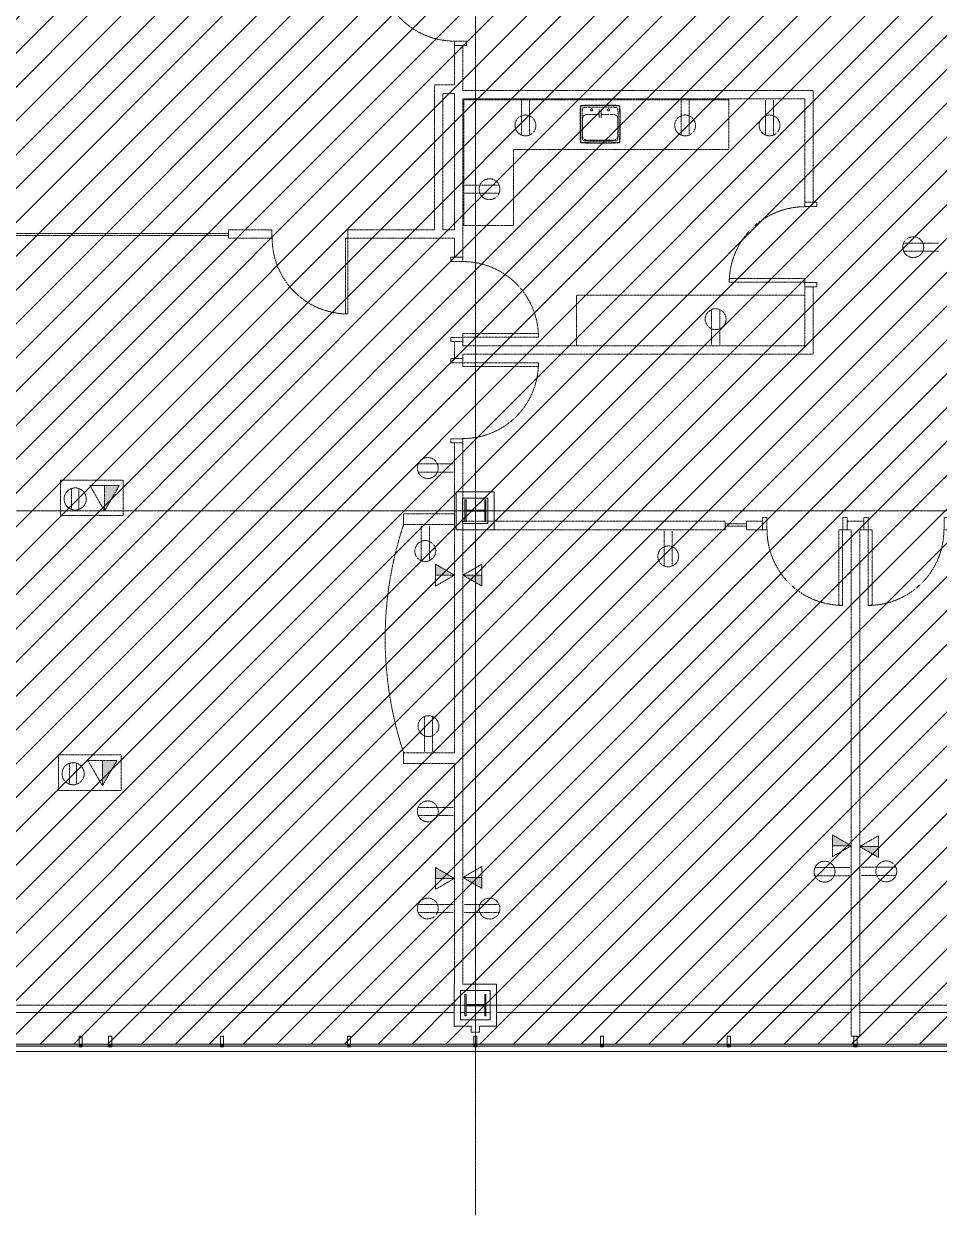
# Model space of a CAD drawing. Header units: inches. Extents: x 628 to 4383, y -418 to 2229.
# Drawn here: x 2967 to 3401, y 640 to 1205 of the extents above; entities that cross this region are included whole.
import ezdxf

# ---------------------------------------------------------------- set-up
doc = ezdxf.new("R2010")
doc.units = ezdxf.units.IN
doc.header["$MEASUREMENT"] = 0
doc.linetypes.add('Demolished', pattern=[0.1875, 0.125, -0.0625])
doc.linetypes.add('Grid Line 1_2_', pattern=[0.875, 0.5, -0.125, 0.125, -0.125])
for name, color, linetype, lineweight in [('A-ANNO-NOTE', 131, 'Demolished', 9), ('A-DETL-GENF', 92, 'Continuous', 9), ('A-DETL-THIN', 151, 'Continuous', 9), ('A-DOOR', 31, 'Demolished', 9), ('A-DOOR-FRAM', 31, 'Demolished', 20), ('A-GLAZ-CURT', 52, 'Demolished', 9), ('A-GLAZ-CWMG', 51, 'Continuous', 13), ('A-WALL', 113, 'Demolished', 9), ('I-WALL', 2, 'Continuous', 13), ('P-SANR-FIXT', 6, 'Demolished', 9), ('Q-CASE', 31, 'Demolished', 9), ('S-COLS', 52, 'Continuous', 13), ('S-GRID', 1, 'Continuous', 9)]:
    doc.layers.add(name, color=color, linetype=linetype, lineweight=lineweight)
pattern_1 = [(45, (2878.508, 0), (-8.012227, 8.012227), [])]

# ---------------------------------------------------------------- blocks, each defined once
blk = doc.blocks.new('Single Flush - OTJ_SOLIDFLUSH_ALUM-4837941-6TH FLOOR DEMOLITION')
at = {"layer": 'A-DOOR', "color": 250, "lineweight": 20}
for p, q in [((16.15625, -2), (17.90625, -2)), ((16.15625, -37.8125), (16.15625, -2)), ((17.90625, -2), (17.90625, -37.8125)), ((17.90625, -37.8125), (16.15625, -37.8125))]:
    blk.add_line(p, q, dxfattribs=at)
at = {"layer": 'A-DOOR', "color": 7}
blk.add_arc((17.90625, -2), 35.8125, 179.5, 270, dxfattribs=at)
at = {"layer": 'A-DOOR-FRAM', "color": 250}
for p, q in [((-20, 3.75), (-20, -2)), ((-20, 3.75), (-18, 3.75)), ((-18, 3.75), (-18, -2)), ((18.000004, 3.75), (18.000004, -2)), ((18.000004, 3.75), (20.000004, 3.75)), ((20.000004, 3.75), (20.000004, -2)), ((-20, -2), (-18, -2)), ((18.000004, -2), (20.000004, -2))]:
    blk.add_line(p, q, dxfattribs=at)
blk = doc.blocks.new('Single Flush - OTJ_SOLIDFLUSH_ALUM-4837881-6TH FLOOR DEMOLITION')
at = {"layer": 'A-DOOR', "color": 250, "lineweight": 20}
for p, q in [((16.15625, 37.8125), (16.15625, 2)), ((17.90625, 37.8125), (16.15625, 37.8125)), ((17.90625, 2), (17.90625, 37.8125)), ((16.15625, 2), (17.90625, 2))]:
    blk.add_line(p, q, dxfattribs=at)
at = {"layer": 'A-DOOR', "color": 7}
blk.add_arc((17.90625, 2), 35.8125, 90, 180.5, dxfattribs=at)
at = {"layer": 'A-DOOR-FRAM', "color": 250}
for p, q in [((-20, -3.75), (-20, 2)), ((-20, 2), (-18, 2)), ((-18, -3.75), (-18, 2)), ((18.000004, -3.75), (18.000004, 2)), ((18.000004, 2), (20.000004, 2)), ((20.000004, -3.75), (20.000004, 2)), ((-20, -3.75), (-18, -3.75)), ((18.000004, -3.75), (20.000004, -3.75))]:
    blk.add_line(p, q, dxfattribs=at)
blk = doc.blocks.new('Casework 6 - Casework 6-4858948-6TH FLOOR DEMOLITION')
at = {"layer": 'Q-CASE', "color": 7}
blk.add_arc((431.16, 913.54), 171.12, 161.574, 198.426, dxfattribs=at)
blk = doc.blocks.new('Single Glass Door - 36_ x 84_-4872443-6TH FLOOR DEMOLITION')
at = {"layer": 'A-DOOR', "color": 250, "lineweight": 20}
for p, q in [((16.90625, -2), (17.90625, -2)), ((16.90625, -37.8125), (16.90625, -2)), ((17.90625, -2), (17.90625, -37.8125)), ((17.90625, -37.8125), (16.90625, -37.8125))]:
    blk.add_line(p, q, dxfattribs=at)
at = {"layer": 'A-DOOR', "color": 7}
blk.add_arc((17.90625, -2), 35.8125, 179.5, 270, dxfattribs=at)
blk = doc.blocks.new('C-L SHAPE COUNTER TOP - C-L SHAPE COUNTER TOP-4863274-6TH FLOOR DEMOLITION')
at = {"layer": 'Q-CASE', "color": 7}
for p, q in [((0.5, -60), (0.5, -0.5)), ((0.5, -0.5), (126.05, -0.5)), ((126.05, -0.5), (126.05, 0)), ((126.05, -24), (126.05, -0.5)), ((24, -60), (24, -24)), ((24, -24), (126.05, -24)), ((0, -60), (0.5, -60)), ((0.5, -60), (24, -60))]:
    blk.add_line(p, q, dxfattribs=at)
blk = doc.blocks.new('P-Sink-Rectangular - PSR1918-3060176-6TH FLOOR DEMOLITION')
at = {"layer": 'P-SANR-FIXT', "color": 7}
for p, q in [((-9.5, 4.97), (-9.34, 8.49)), ((-9.13, 8.48), (-9.28, 4.96)), ((-8.99, 8.84), (-5.52, 9)), ((-5.51, 8.78), (-8.98, 8.63)), ((-8.5, 5.01), (-8.42, 6.97)), ((-7.47, 7.92), (-5.51, 8)), ((-5.52, 9), (5.52, 9)), ((-5.52, 9), (-5.51, 8.78)), ((5.51, 8.78), (-5.51, 8.78)), ((-5.51, 8), (5.51, 8)), ((5.52, 9), (5.51, 8.78)), ((8.98, 8.63), (5.51, 8.78)), ((5.51, 8), (7.47, 7.92)), ((5.52, 9), (8.99, 8.84)), ((8.42, 6.97), (8.5, 5.01)), ((9.28, 4.96), (9.13, 8.48)), ((9.34, 8.49), (9.5, 4.97)), ((-9.5, 4.97), (-9.28, 4.96)), ((-9.5, -4.97), (-9.5, 4.97)), ((-9.28, 4.96), (-9.28, -4.96)), ((-8.5, -5.01), (-8.5, 5.01)), ((-8.35, -5.5), (-8.35, 2.5)), ((-8.35, -5.5), (-8.35, 2.5)), ((-6.25, 4.6), (-0.49, 4.6)), ((-6.25, 4.6), (-0.49, 4.6)), ((0.48, 4.6), (6.25, 4.6)), ((0.48, 4.6), (6.25, 4.6)), ((8.35, 2.5), (8.35, -5.5)), ((8.35, 2.5), (8.35, -5.5)), ((8.5, 5.01), (8.5, -5.01)), ((9.5, 4.97), (9.28, 4.96)), ((9.28, -4.96), (9.28, 4.96)), ((9.5, 4.97), (9.5, -4.97)), ((-9.5, -4.97), (-9.28, -4.96)), ((-9.34, -8.49), (-9.5, -4.97)), ((-9.28, -4.96), (-9.13, -8.48)), ((-8.42, -6.97), (-8.5, -5.01)), ((8.5, -5.01), (8.42, -6.97)), ((9.13, -8.48), (9.28, -4.96)), ((9.5, -4.97), (9.28, -4.96)), ((9.5, -4.97), (9.34, -8.49)), ((-5.52, -9), (-8.99, -8.84)), ((-8.98, -8.63), (-5.51, -8.78)), ((-5.51, -8), (-7.47, -7.92)), ((6.25, -7.6), (-6.25, -7.6)), ((6.25, -7.6), (-6.25, -7.6)), ((-5.52, -9), (-5.51, -8.78)), ((5.52, -9), (-5.52, -9)), ((5.51, -8), (-5.51, -8)), ((-5.51, -8.78), (5.51, -8.78)), ((7.47, -7.92), (5.51, -8)), ((5.51, -8.78), (8.98, -8.63)), ((5.52, -9), (5.51, -8.78)), ((8.99, -8.84), (5.52, -9))]:
    blk.add_line(p, q, dxfattribs=at)
at = {"layer": 'P-SANR-FIXT', "color": 7, "flags": 128}
for points in [[(-0.5, 6.97), (-0.5, 6.78), (-0.5, 6.26), (-0.5, 5.5), (-0.5, 4.65), (-0.5, 3.85), (-0.5, 3.26), (-0.5, 2.98), (-0.5, 2.97)], [(0.5, 2.97), (0.5, 3.15), (0.5, 3.67), (0.5, 4.43), (0.5, 5.29), (0.5, 6.09), (0.5, 6.68), (0.5, 6.95), (0.5, 6.97)]]:
    blk.add_lwpolyline(points, dxfattribs=at)
at = {"layer": 'P-SANR-FIXT', "color": 7}
for centre, radius, start, end in [((-8.97, 8.47), 0.371, 92.5667, 177.4333), ((-8.97, 8.47), 0.156, 92.5667, 177.4333), ((-7.42, 6.92), 0.995, 92.5667, 177.4333), ((-4, 6.75), 0.5, 360, 180), ((-4, 6.75), 0.5, 180, 360), ((-4, 6.75), 0.5, 180, 270), ((-4, 6.75), 0.5, 180, 270), ((-4, 6.75), 0.5, 135, 165), ((-4, 6.75), 0.5, 135, 165), ((-4, 6.75), 0.5, 195, 240), ((-4, 6.75), 0.5, 195, 240), ((-4, 6.75), 0.5, 60, 120), ((-4, 6.75), 0.5, 60, 120), ((-4, 6.75), 0.5, 75, 105), ((-4, 6.75), 0.5, 75, 105), ((-4, 6.75), 0.5, 255, 270), ((-4, 6.75), 0.5, 255, 270), ((-4, 6.75), 0.5, 0, 45), ((-4, 6.75), 0.5, 15, 45), ((-4, 6.75), 0.5, 0, 45), ((-4, 6.75), 0.5, 15, 45), ((-4, 6.75), 0.5, 315, 360), ((-4, 6.75), 0.5, 315, 360), ((-4, 6.75), 0.5, 315, 345), ((-4, 6.75), 0.5, 315, 345), ((4, 6.75), 0.5, 360, 180), ((4, 6.75), 0.5, 135, 180), ((4, 6.75), 0.5, 135, 180), ((4, 6.75), 0.5, 165, 180), ((4, 6.75), 0.5, 165, 180), ((4, 6.75), 0.5, 180, 360), ((4, 6.75), 0.5, 180, 225), ((4, 6.75), 0.5, 180, 195), ((4, 6.75), 0.5, 180, 225), ((4, 6.75), 0.5, 180, 195), ((4, 6.75), 0.5, 135, 150), ((4, 6.75), 0.5, 135, 150), ((4, 6.75), 0.5, 210, 225), ((4, 6.75), 0.5, 210, 225), ((4, 6.75), 0.5, 0, 120), ((4, 6.75), 0.5, 0, 120), ((4, 6.75), 0.5, 240, 300), ((4, 6.75), 0.5, 240, 300), ((4, 6.75), 0.5, 75, 105), ((4, 6.75), 0.5, 75, 105), ((4, 6.75), 0.5, 255, 270), ((4, 6.75), 0.5, 255, 270), ((4, 6.75), 0.5, 30, 60), ((4, 6.75), 0.5, 30, 60), ((4, 6.75), 0.5, 315, 345), ((4, 6.75), 0.5, 315, 345), ((4, 6.75), 0.5, 315, 330), ((4, 6.75), 0.5, 315, 330), ((7.42, 6.92), 0.995, 2.5667, 87.4333), ((8.97, 8.47), 0.156, 2.5667, 87.4333), ((8.97, 8.47), 0.371, 2.5667, 87.4333), ((-6.25, 2.5), 2.1, 90, 180), ((-6.25, 2.5), 2.1, 90, 180), ((-6.25, 2.5), 2.1, 160.0288, 180), ((-6.25, 2.5), 2.1, 115.0288, 154.9712), ((-6.25, 2.5), 2.1, 90, 109.9712), ((6.25, 2.5), 2.1, 70.0288, 90), ((6.25, 2.5), 2.1, 0, 90), ((6.25, 2.5), 2.1, 0, 90), ((6.25, 2.5), 2.1, 25.0288, 64.9712), ((6.25, 2.5), 2.1, 0, 19.9712), ((-6.25, -5.5), 2.1, 180, 199.9712), ((-6.25, -5.5), 2.1, 180, 270), ((-6.25, -5.5), 2.1, 180, 270), ((6.25, -5.5), 2.1, 270, 360), ((6.25, -5.5), 2.1, 270, 360), ((6.25, -5.5), 2.1, 340.0288, 360), ((-8.97, -8.47), 0.371, 182.5667, 267.4333), ((-8.97, -8.47), 0.156, 182.5667, 267.4333), ((-7.42, -6.92), 0.995, 182.5667, 267.4333), ((-6.25, -5.5), 2.1, 205.0288, 244.9712), ((-6.25, -5.5), 2.1, 250.0288, 270), ((6.25, -5.5), 2.1, 270, 289.9712), ((6.25, -5.5), 2.1, 295.0288, 334.9712), ((7.42, -6.92), 0.995, 272.5667, 357.4333), ((8.97, -8.47), 0.156, 272.5667, 357.4333), ((8.97, -8.47), 0.371, 272.5667, 357.4333)]:
    blk.add_arc(centre, radius, start, end, dxfattribs=at)
blk = doc.blocks.new('Casework 8 - Casework 8-4863480-6TH FLOOR DEMOLITION')
at = {"layer": 'Q-CASE', "color": 7}
for p, q in [((458.93, 1076.16), (350.79, 1076.16)), ((350.79, 1076.16), (350.79, 1052.18))]:
    blk.add_line(p, q, dxfattribs=at)
blk = doc.blocks.new('System Panel - Glazed-V4-6TH FLOOR DEMOLITION')
at = {"layer": 'A-GLAZ-CURT', "color": 250, "lineweight": 20}
for p, q in [((5, 1.75), (-5, 1.75)), ((-5, 1.75), (-5, 0.75)), ((-5, 0.75), (5, 0.75)), ((5, 0.75), (5, 1.75))]:
    blk.add_line(p, q, dxfattribs=at)
blk = doc.blocks.new('System Panel - Glazed-4872526-6TH FLOOR DEMOLITION')
at = {"layer": 'A-GLAZ-CURT', "color": 250, "lineweight": 20}
for p, q in [((63, 1.75), (-63, 1.75)), ((-63, 1.75), (-63, 0.75)), ((-63, 0.75), (63, 0.75)), ((63, 0.75), (63, 1.75))]:
    blk.add_line(p, q, dxfattribs=at)
blk = doc.blocks.new('HP-Bearing Pile-Column - HP10X57-V13-6TH FLOOR DEMOLITION')
at = {"layer": 'S-COLS', "color": 8, "lineweight": 20}
for p, q in [((5.1, 5), (-5.1, 5)), ((-5.1, 5), (-5.1, 4.435)), ((-5.1, 4.435), (-0.2825, 4.435)), ((-0.2825, 4.435), (-0.2825, -4.435)), ((0.2825, -4.435), (0.2825, 4.435)), ((0.2825, 4.435), (5.1, 4.435)), ((5.1, 4.435), (5.1, 5)), ((-0.2825, -4.435), (-5.1, -4.435)), ((-5.1, -4.435), (-5.1, -5)), ((-5.1, -5), (5.1, -5)), ((5.1, -4.435), (0.2825, -4.435)), ((5.1, -5), (5.1, -4.435))]:
    blk.add_line(p, q, dxfattribs=at)
blk = doc.blocks.new('System Panel - Glazed-5268273-6TH FLOOR DEMOLITION')
at = {"layer": 'A-GLAZ-CURT', "linetype": 'Continuous'}
blk.add_hatch(color=7, dxfattribs=at).paths.add_polyline_path([(-25.75, 1.75), (-25.75, 0.75), (25.75, 0.75), (25.75, 1.75)], flags=0)
at = {"layer": 'A-GLAZ-CURT', "color": 8, "linetype": 'Continuous', "lineweight": 20}
for p, q in [((25.75, 1.75), (-25.75, 1.75)), ((-25.75, 1.75), (-25.75, 0.75)), ((-25.75, 0.75), (25.75, 0.75)), ((25.75, 0.75), (25.75, 1.75))]:
    blk.add_line(p, q, dxfattribs=at)
blk = doc.blocks.new('System Panel - Glazed-5268274-6TH FLOOR DEMOLITION')
at = {"layer": 'A-GLAZ-CURT', "linetype": 'Continuous'}
blk.add_hatch(color=7, dxfattribs=at).paths.add_polyline_path([(-6.25, 1.75), (-6.25, 0.75), (6.25, 0.75), (6.25, 1.75)], flags=0)
at = {"layer": 'A-GLAZ-CURT', "color": 8, "linetype": 'Continuous', "lineweight": 20}
for p, q in [((6.25, 1.75), (-6.25, 1.75)), ((-6.25, 1.75), (-6.25, 0.75)), ((-6.25, 0.75), (6.25, 0.75)), ((6.25, 0.75), (6.25, 1.75))]:
    blk.add_line(p, q, dxfattribs=at)
blk = doc.blocks.new('System Panel - Glazed-5268275-6TH FLOOR DEMOLITION')
at = {"layer": 'A-GLAZ-CURT', "linetype": 'Continuous'}
blk.add_hatch(color=7, dxfattribs=at).paths.add_polyline_path([(-29.32, 1.75), (-29.32, 0.75), (29.32, 0.75), (29.32, 1.75), (27.02, 1.75)], flags=0)
at = {"layer": 'A-GLAZ-CURT', "color": 8, "linetype": 'Continuous', "lineweight": 20}
for p, q in [((29.32, 1.75), (-29.32, 1.75)), ((-29.32, 1.75), (-29.32, 0.75)), ((-29.32, 0.75), (29.32, 0.75)), ((29.32, 0.75), (29.32, 1.75))]:
    blk.add_line(p, q, dxfattribs=at)
blk = doc.blocks.new('System Panel - Glazed-5268276-6TH FLOOR DEMOLITION')
at = {"layer": 'A-GLAZ-CURT', "linetype": 'Continuous'}
blk.add_hatch(color=7, dxfattribs=at).paths.add_polyline_path([(-29.21, 1.75), (-29.21, 0.75), (29.21, 0.75), (29.21, 1.75)], flags=0)
at = {"layer": 'A-GLAZ-CURT', "color": 8, "linetype": 'Continuous', "lineweight": 20}
for p, q in [((29.21, 1.75), (-29.21, 1.75)), ((-29.21, 1.75), (-29.21, 0.75)), ((-29.21, 0.75), (29.21, 0.75)), ((29.21, 0.75), (29.21, 1.75))]:
    blk.add_line(p, q, dxfattribs=at)
blk = doc.blocks.new('System Panel - Glazed-5268268-6TH FLOOR DEMOLITION')
at = {"layer": 'A-GLAZ-CURT', "linetype": 'Continuous'}
blk.add_hatch(color=7, dxfattribs=at).paths.add_polyline_path([(-29.25, 1.75), (-29.25, 0.75), (29.25, 0.75), (29.25, 1.75)], flags=0)
at = {"layer": 'A-GLAZ-CURT', "color": 8, "linetype": 'Continuous', "lineweight": 20}
for p, q in [((29.25, 1.75), (-29.25, 1.75)), ((-29.25, 1.75), (-29.25, 0.75)), ((-29.25, 0.75), (29.25, 0.75)), ((29.25, 0.75), (29.25, 1.75))]:
    blk.add_line(p, q, dxfattribs=at)
blk = doc.blocks.new('System Panel - Glazed-5268277-6TH FLOOR DEMOLITION')
at = {"layer": 'A-GLAZ-CURT', "linetype": 'Continuous'}
blk.add_hatch(color=7, dxfattribs=at).paths.add_polyline_path([(29.31, 1.75), (-29.31, 1.75), (-29.31, 0.75), (29.31, 0.75), (29.31, 1.26)], flags=0)
at = {"layer": 'A-GLAZ-CURT', "color": 8, "linetype": 'Continuous', "lineweight": 20}
for p, q in [((29.31, 1.75), (-29.31, 1.75)), ((-29.31, 1.75), (-29.31, 0.75)), ((-29.31, 0.75), (29.31, 0.75)), ((29.31, 0.75), (29.31, 1.75))]:
    blk.add_line(p, q, dxfattribs=at)
blk = doc.blocks.new('Rectangular Mullion - 1_5_ x 2_5_ rectangular-V15-6TH FLOOR DEMOLITION')
at = {"layer": 'A-GLAZ-CWMG', "lineweight": 9}
blk.add_hatch(color=7, dxfattribs=at).paths.add_polyline_path([(-0.75, -2), (-0.75, -0.75), (0.75, -0.75), (0.75, -2)], flags=0)
at = {"layer": 'A-GLAZ-CWMG', "color": 8, "lineweight": 20}
for p, q in [((-0.75, 3), (0.75, 3)), ((-0.75, -0.75), (-0.75, 3)), ((0.75, 3), (0.75, -0.75)), ((-0.75, -2), (-0.75, -0.75)), ((0.75, -2), (-0.75, -2)), ((0.75, -0.75), (0.75, -2))]:
    blk.add_line(p, q, dxfattribs=at)

msp = doc.modelspace()

# ---------------------------------------------------------------- hatches: boundary and pattern name
at = {"layer": 'A-ANNO-NOTE'}
for points in [[(3005.58, 974), (3012.51, 986), (3005.58, 986)], [(3171.38, 943.6), (3162.44, 948.75), (3162.44, 943.6)], [(3184.31, 938.44), (3184.31, 943.6), (3175.38, 943.6)], [(3004.58, 843.87), (3011.51, 855.87), (3004.58, 855.87)], [(3359.41, 815.42), (3350.48, 820.58), (3350.48, 815.42)], [(3372.34, 809.89), (3372.34, 815.05), (3363.41, 815.05)], [(3171.38, 799.96), (3162.44, 805.12), (3162.44, 799.96)], [(3184.31, 795.26), (3184.31, 800.42), (3175.38, 800.42)]]:
    msp.add_hatch(color=7, dxfattribs=at).paths.add_polyline_path(points, flags=0)
at = {"layer": 'A-DETL-GENF'}
h = msp.add_hatch(dxfattribs=at)
h.set_pattern_fill('FP_3', style=0, pattern_type=2)
h.set_pattern_definition(pattern_1)
h.paths.add_polyline_path([(4263.77, 721.51), (4286.61, 721.51), (4286.61, 724.76), (4289.11, 724.76), (4289.11, 727.26), (4292.36, 727.26), (4292.36, 769.26), (4288.61, 769.26), (4288.61, 770.76), (4292.36, 770.76), (4292.36, 829.31), (4288.61, 829.31), (4288.61, 830.81), (4292.36, 830.81), (4292.36, 889.04), (4288.61, 889.04), (4288.61, 890.54), (4292.36, 890.54), (4292.36, 949.26), (4288.61, 949.26), (4288.61, 950.76), (4292.36, 950.76), (4292.36, 1009.37), (4288.61, 1009.37), (4288.61, 1010.87), (4292.36, 1010.87), (4292.36, 1069.37), (4288.61, 1069.37), (4288.61, 1070.87), (4292.36, 1070.91), (4292.36, 1129.37), (4288.61, 1129.37), (4288.61, 1130.87), (4292.36, 1130.87), (4292.36, 1189.37), (4288.61, 1189.37), (4288.61, 1190.87), (4292.36, 1190.87), (4292.36, 1248.15), (4283.77, 1248.15), (4283.77, 1240.15), (4263.77, 1240.15), (4263.77, 1248.15), (4128.7, 1248.15), (4145.82, 1277.81), (4145.82, 1285.77), (4085.75, 1285.77), (4057.11, 1236.16), (3049.26, 1236.16), (3049.26, 1269.21), (3061.15, 1269.21), (3061.15, 1296.76), (3061.24, 1296.76), (3061.24, 1339.74), (3061.15, 1339.74), (3061.15, 1400.24), (3061.24, 1400.24), (3061.24, 1444.18), (3061.15, 1444.18), (3061.15, 1504.24), (3061.24, 1504.24), (3061.24, 1547.76), (3061.15, 1547.76), (3061.15, 1575.31), (3049.26, 1575.31), (3049.26, 1611.3), (3170.36, 1611.3), (3170.36, 1624.31), (2834.28, 1624.31), (2834.28, 1611.3), (2953.28, 1611.3), (2953.28, 1575.31), (2941.25, 1575.31), (2941.25, 1269.21), (2953.28, 1269.21), (2953.28, 1236.16), (2912.74, 1236.16), (2912.74, 1255.14), (2840.74, 1255.14), (2840.74, 1236.16), (2831.2, 1236.16), (2831.2, 721.51), (2880.51, 721.51), (2880.51, 725.26), (2882.01, 725.26), (2882.01, 721.51), (2940.51, 721.51), (2940.51, 725.26), (2942.01, 725.26), (2942.01, 721.51), (2993.51, 721.51), (2993.51, 725.26), (2995.01, 725.26), (2995.01, 721.51), (3007.51, 721.51), (3007.51, 725.26), (3009.01, 725.26), (3009.01, 721.51), (3060.51, 721.51), (3060.51, 725.26), (3062.01, 725.26), (3062.01, 721.51), (3120.64, 721.51), (3120.64, 725.26), (3122.14, 725.26), (3122.14, 721.51), (3180.56, 721.51), (3180.56, 725.26), (3182.06, 725.26), (3182.06, 721.51), (3240.56, 721.51), (3240.56, 725.26), (3242.06, 725.26), (3242.06, 721.51), (3300.67, 721.51), (3300.67, 725.26), (3302.17, 725.26), (3302.17, 721.51), (3360.67, 721.51), (3360.67, 725.26), (3362.17, 725.26), (3362.17, 721.51), (3420.67, 721.51), (3420.67, 725.26), (3422.17, 725.26), (3422.17, 721.51), (3480.67, 721.51), (3480.67, 725.26), (3482.17, 725.26), (3482.17, 721.51), (3540.73, 721.51), (3540.73, 725.26), (3542.23, 725.26), (3542.23, 721.51), (3600.73, 721.51), (3600.73, 725.26), (3602.23, 725.26), (3602.23, 721.51), (3660.81, 721.51), (3660.81, 725.26), (3662.31, 725.26), (3662.31, 721.51), (3720.89, 721.51), (3720.89, 725.26), (3722.39, 725.26), (3722.39, 721.51), (3780.89, 721.51), (3780.89, 725.26), (3782.39, 725.26), (3782.39, 721.51), (3840.89, 721.51), (3840.89, 725.26), (3842.39, 725.26), (3842.39, 721.51), (3900.91, 721.51), (3900.91, 725.26), (3902.41, 725.26), (3902.41, 721.51), (3960.91, 721.51), (3960.91, 725.26), (3962.41, 725.26), (3962.41, 721.51), (4020.97, 721.51), (4020.97, 725.26), (4022.47, 725.26), (4022.47, 721.51), (4081.27, 721.51), (4081.27, 724.01), (4082.77, 724.01), (4082.77, 721.51), (4141.02, 721.51), (4141.02, 725.26), (4142.52, 725.26), (4142.52, 721.51), (4201.02, 721.51), (4201.02, 725.26), (4202.52, 725.26), (4202.52, 721.51), (4261.02, 721.51), (4261.02, 725.26), (4262.52, 725.26), (4262.52, 721.51)], flags=0)
h.paths.add_polyline_path([(4091.65, 729.92), (4071.65, 729.92), (4071.65, 749.92), (4091.65, 749.92), (4091.65, 732.92)], flags=0)
h.paths.add_polyline_path([(3902.41, 729.92), (3891.66, 729.92), (3891.66, 749.92), (3911.66, 749.92), (3911.66, 729.92), (3903.66, 729.92)], flags=0)
h.paths.add_polyline_path([(3540.73, 729.92), (3531.48, 729.92), (3531.48, 749.92), (3551.48, 749.92), (3551.48, 729.92), (3542.23, 729.92)], flags=0)
h.paths.add_polyline_path([(3183.31, 729.92), (3171.31, 729.92), (3171.31, 749.92), (3191.31, 749.92), (3191.31, 729.92), (3188.31, 729.92)], flags=0)
h.paths.add_polyline_path([(4086.88, 732.92), (4088.65, 732.92), (4088.65, 746.92), (4074.65, 746.92), (4074.65, 732.92), (4086.65, 732.92)], flags=0)
h.paths.add_polyline_path([(3894.66, 732.92), (3908.66, 732.92), (3908.66, 746.92), (3894.66, 746.92), (3894.66, 734.82)], flags=0)
h.paths.add_polyline_path([(3545.92, 732.92), (3548.48, 732.92), (3548.48, 746.92), (3534.48, 746.92), (3534.48, 732.92), (3542.23, 732.92)], flags=0)
h.paths.add_polyline_path([(3186.31, 732.92), (3188.31, 732.92), (3188.31, 746.92), (3174.31, 746.92), (3174.31, 732.92), (3185.74, 732.92)], flags=0)
h.paths.add_polyline_path([(4076.65, 734.82), (4076.65, 745.02), (4077.22, 745.02), (4077.22, 740.2), (4086.09, 740.2), (4086.09, 745.02), (4086.65, 745.02), (4086.65, 734.82), (4086.09, 734.82), (4086.09, 739.64), (4077.22, 739.64), (4077.22, 734.82)], flags=0)
h.paths.add_polyline_path([(3906.66, 734.82), (3906.09, 734.82), (3906.09, 739.64), (3897.22, 739.64), (3897.22, 734.82), (3896.66, 734.82), (3896.66, 745.02), (3897.22, 745.02), (3897.22, 740.2), (3906.09, 740.2), (3906.09, 745.02), (3906.66, 745.02), (3906.66, 734.92)], flags=0)
h.paths.add_polyline_path([(3536.48, 734.82), (3536.48, 745.02), (3537.05, 745.02), (3537.05, 740.2), (3545.92, 740.2), (3545.92, 745.02), (3546.48, 745.02), (3546.48, 734.82), (3545.92, 734.82), (3545.92, 739.64), (3537.05, 739.64), (3537.05, 734.82)], flags=0)
h.paths.add_polyline_path([(3176.31, 734.82), (3176.31, 745.02), (3176.87, 745.02), (3176.87, 740.2), (3185.74, 740.2), (3185.74, 745.02), (3186.31, 745.02), (3186.31, 734.82), (3185.74, 734.82), (3185.74, 739.64), (3176.87, 739.64), (3176.87, 734.82)], flags=0)
h.paths.add_polyline_path([(4280.34, 964.1), (4263.77, 964.1), (4263.77, 984.1), (4283.77, 984.1), (4283.77, 964.1), (4280.77, 964.1)], flags=0)
h.paths.add_polyline_path([(4278.77, 967.1), (4280.77, 967.1), (4280.77, 981.1), (4266.77, 981.1), (4266.77, 967.1), (4278.21, 967.1)], flags=0)
h.paths.add_polyline_path([(4278.77, 969), (4278.21, 969), (4278.21, 973.81), (4269.34, 973.81), (4269.34, 969), (4268.77, 969), (4268.77, 979.2), (4269.34, 979.2), (4269.34, 974.38), (4278.21, 974.38), (4278.21, 979.2), (4278.77, 979.2), (4278.77, 973.81)], flags=0)
h.paths.add_polyline_path([(3906.09, 969), (3906.09, 973.81), (3897.22, 973.81), (3897.22, 969), (3896.66, 969), (3896.66, 979.2), (3897.22, 979.2), (3897.22, 974.38), (3906.09, 974.38), (3906.09, 979.2), (3906.66, 979.2), (3906.66, 969)], flags=0)
h.paths.add_polyline_path([(3536.48, 969), (3536.48, 979.2), (3537.05, 979.2), (3537.05, 974.38), (3545.92, 974.38), (3545.92, 979.2), (3546.48, 979.2), (3546.48, 969), (3545.92, 969), (3545.92, 973.81), (3537.05, 973.81), (3537.05, 969)], flags=0)
h.paths.add_polyline_path([(3185.74, 969), (3185.74, 973.81), (3176.87, 973.8), (3176.87, 969), (3176.31, 969), (3176.31, 979.2), (3176.87, 979.2), (3176.87, 974.38), (3185.74, 974.38), (3185.74, 979.2), (3186.31, 979.2), (3186.31, 969)], flags=0)
h.paths.add_polyline_path([(3910.62, 969.1), (3907.62, 969.1), (3907.62, 980.1), (3895.62, 980.1), (3895.62, 969.1), (3892.62, 969.1), (3892.62, 983.1), (3910.62, 983.1), (3910.62, 980.1)], flags=0)
h.paths.add_polyline_path([(3535.44, 969.1), (3532.44, 969.1), (3532.44, 983.1), (3550.44, 983.1), (3550.44, 969.1), (3547.44, 969.1), (3547.44, 980.1), (3535.44, 980.1), (3535.44, 973.81)], flags=0)
h.paths.add_polyline_path([(3190.27, 969.1), (3187.27, 969.1), (3187.27, 980.1), (3175.38, 980.1), (3175.38, 983.1), (3190.27, 983.1), (3190.27, 980.1)], flags=0)
h.paths.add_polyline_path([(3240.93, 1160.19), (3240.93, 1160.19), (3240.93, 1160.56)], flags=0)
h = msp.add_hatch(dxfattribs=at)
h.set_pattern_fill('FP_3', style=0, pattern_type=2)
h.set_pattern_definition(pattern_1)
h.paths.add_polyline_path([(4292.36, 721.51), (4293.36, 721.51), (4293.36, 1248.15), (4292.36, 1248.15), (4292.36, 1190.87), (4288.61, 1190.87), (4288.61, 1189.37), (4292.36, 1189.37), (4292.36, 1130.87), (4288.61, 1130.87), (4288.61, 1129.37), (4292.36, 1129.37), (4292.36, 1070.87), (4288.61, 1070.87), (4288.61, 1069.37), (4292.36, 1069.37), (4292.36, 1010.87), (4288.61, 1010.87), (4288.61, 1009.37), (4292.36, 1009.37), (4292.36, 950.76), (4288.61, 950.76), (4288.61, 949.26), (4292.36, 949.26), (4292.36, 890.54), (4288.61, 890.54), (4288.61, 889.04), (4292.36, 889.04), (4292.36, 830.81), (4288.61, 830.81), (4288.61, 829.31), (4292.36, 829.31), (4292.36, 770.76), (4288.61, 770.76), (4288.61, 769.26), (4292.36, 769.26), (4292.36, 727.26), (4289.11, 727.26), (4289.11, 724.76), (4286.61, 724.76), (4286.61, 721.51), (4288.61, 721.51)], flags=0)
h.paths.add_polyline_path([(3900.91, 721.51), (3902.41, 721.51), (3902.41, 725.26), (3900.91, 725.26)], flags=0)
h.paths.add_polyline_path([(3720.89, 721.51), (3722.39, 721.51), (3722.39, 725.26), (3720.89, 725.26)], flags=0)
h.paths.add_polyline_path([(2940.51, 721.51), (2942.01, 721.51), (2942.01, 725.26), (2940.51, 725.26)], flags=0)
h.paths.add_polyline_path([(2995.01, 721.51), (2995.01, 725.26), (2993.51, 725.26), (2993.51, 721.51)], flags=0)
h.paths.add_polyline_path([(3960.91, 721.51), (3962.41, 721.51), (3962.41, 725.26), (3960.91, 725.26)], flags=0)
h.paths.add_polyline_path([(3007.51, 721.51), (3009.01, 721.51), (3009.01, 725.26), (3007.51, 725.26)], flags=0)
h.paths.add_polyline_path([(4261.02, 721.51), (4262.52, 721.51), (4262.52, 725.26), (4261.02, 725.26)], flags=0)
h.paths.add_polyline_path([(3060.51, 721.51), (3062.01, 721.51), (3062.01, 725.26), (3060.51, 725.26)], flags=0)
h.paths.add_polyline_path([(3842.39, 721.51), (3842.39, 725.26), (3840.89, 725.26), (3840.89, 721.51)], flags=0)
h.paths.add_polyline_path([(3120.64, 721.51), (3122.14, 721.51), (3122.14, 725.26), (3120.64, 725.26)], flags=0)
h.paths.add_polyline_path([(3780.89, 721.51), (3782.39, 721.51), (3782.39, 725.26), (3780.89, 725.26)], flags=0)
h.paths.add_polyline_path([(3180.56, 721.51), (3182.06, 721.51), (3182.06, 725.26), (3180.56, 725.26)], flags=0)
h.paths.add_polyline_path([(3240.56, 721.51), (3242.06, 721.51), (3242.06, 725.26), (3240.56, 725.26)], flags=0)
h.paths.add_polyline_path([(3662.31, 721.51), (3662.31, 725.26), (3660.81, 725.26), (3660.81, 721.51)], flags=0)
h.paths.add_polyline_path([(3360.67, 721.51), (3362.17, 721.51), (3362.17, 725.26), (3360.67, 725.26)], flags=0)
h.paths.add_polyline_path([(3300.67, 721.51), (3302.17, 721.51), (3302.17, 725.26), (3300.67, 725.26)], flags=0)
h.paths.add_polyline_path([(4022.47, 721.51), (4022.47, 725.26), (4020.97, 725.26), (4020.97, 721.51)], flags=0)
h.paths.add_polyline_path([(3420.67, 721.51), (3422.17, 721.51), (3422.17, 725.26), (3420.67, 725.26)], flags=0)
h.paths.add_polyline_path([(3602.23, 721.51), (3602.23, 725.26), (3600.73, 725.26), (3600.73, 721.51)], flags=0)
h.paths.add_polyline_path([(3480.67, 721.51), (3482.17, 721.51), (3482.17, 725.26), (3480.67, 725.26)], flags=0)
h.paths.add_polyline_path([(3540.73, 721.51), (3542.23, 721.51), (3542.23, 725.26), (3540.73, 725.26)], flags=0)
h.paths.add_polyline_path([(4142.52, 721.51), (4142.52, 725.26), (4141.02, 725.26), (4141.02, 721.51)], flags=0)
h.paths.add_polyline_path([(4202.52, 721.51), (4202.52, 725.26), (4201.02, 725.26), (4201.02, 721.51)], flags=0)
h.paths.add_polyline_path([(4082.77, 721.51), (4082.77, 724.01), (4081.27, 724.01), (4081.27, 721.51)], flags=0)
h.paths.add_polyline_path([(2882.01, 721.51), (2882.01, 725.26), (2880.51, 725.26), (2880.51, 721.51)], flags=0)
h.paths.add_polyline_path([(4081.27, 729.92), (4091.65, 729.92), (4091.65, 749.92), (4071.65, 749.92), (4071.65, 729.92), (4079.65, 729.92)], flags=0)
h.paths.add_polyline_path([(3891.66, 729.92), (3911.66, 729.92), (3911.66, 749.92), (3891.66, 749.92), (3891.66, 736.45)], flags=0)
h.paths.add_polyline_path([(3542.23, 729.92), (3551.48, 729.92), (3551.48, 749.92), (3531.48, 749.92), (3531.48, 729.92), (3540.73, 729.92)], flags=0)
h.paths.add_polyline_path([(3174.31, 729.92), (3191.31, 729.92), (3191.31, 749.92), (3171.31, 749.92), (3171.31, 729.92)], flags=0)
h.paths.add_polyline_path([(4088.65, 732.92), (4074.65, 732.92), (4074.65, 746.92), (4088.65, 746.92)], flags=0)
h.paths.add_polyline_path([(3908.66, 732.92), (3894.66, 732.92), (3894.66, 746.92), (3908.66, 746.92), (3908.66, 736.45)], flags=0)
h.paths.add_polyline_path([(3534.48, 732.92), (3534.48, 746.92), (3548.48, 746.92), (3548.48, 732.92), (3540.73, 732.92)], flags=0)
h.paths.add_polyline_path([(3182.06, 732.92), (3174.31, 732.92), (3174.31, 746.92), (3188.31, 746.92), (3188.31, 732.92)], flags=0)
h.paths.add_polyline_path([(4086.09, 734.82), (4086.65, 734.82), (4086.65, 745.02), (4086.09, 745.02), (4086.09, 740.2), (4077.22, 740.2), (4077.22, 745.02), (4076.65, 745.02), (4076.65, 734.82), (4077.22, 734.82), (4077.22, 739.64), (4086.09, 739.64), (4086.09, 735.48)], flags=0)
h.paths.add_polyline_path([(3896.66, 734.82), (3897.22, 734.82), (3897.22, 739.64), (3906.09, 739.64), (3906.09, 734.82), (3906.66, 734.82), (3906.66, 745.02), (3906.09, 745.02), (3906.09, 740.2), (3897.22, 740.2), (3897.22, 745.02), (3896.66, 745.02), (3896.66, 734.92)], flags=0)
h.paths.add_polyline_path([(3536.48, 734.82), (3537.05, 734.82), (3537.05, 739.64), (3545.92, 739.64), (3545.92, 734.82), (3546.48, 734.82), (3546.48, 745.02), (3545.92, 745.02), (3545.92, 740.2), (3537.05, 740.2), (3537.05, 745.02), (3536.48, 745.02), (3536.48, 734.92)], flags=0)
h.paths.add_polyline_path([(3186.31, 734.82), (3186.31, 745.02), (3185.74, 745.02), (3185.74, 740.2), (3176.87, 740.2), (3176.87, 745.02), (3176.31, 745.02), (3176.31, 734.82), (3176.87, 734.82), (3176.87, 739.64), (3185.74, 739.64), (3185.74, 734.82)], flags=0)
h.paths.add_polyline_path([(4266.77, 964.1), (4283.77, 964.1), (4283.77, 984.1), (4263.77, 984.1), (4263.77, 964.1)], flags=0)
h.paths.add_polyline_path([(4277.24, 967.1), (4266.77, 967.1), (4266.77, 981.1), (4280.77, 981.1), (4280.77, 967.1), (4279.35, 967.1)], flags=0)
h.paths.add_polyline_path([(4278.77, 969), (4278.77, 979.2), (4278.21, 979.2), (4278.21, 974.38), (4269.34, 974.38), (4269.34, 979.2), (4268.77, 979.2), (4268.77, 969), (4269.34, 969), (4269.34, 973.81), (4278.21, 973.81), (4278.21, 969)], flags=0)
h.paths.add_polyline_path([(3906.66, 969), (3906.66, 979.2), (3906.09, 979.2), (3906.09, 974.38), (3897.22, 974.38), (3897.22, 979.2), (3896.66, 979.2), (3896.66, 969), (3897.22, 969), (3897.22, 973.81), (3906.09, 973.81), (3906.09, 969)], flags=0)
h.paths.add_polyline_path([(3536.48, 969), (3537.05, 969), (3537.05, 973.81), (3545.92, 973.81), (3545.92, 969), (3546.48, 969), (3546.48, 979.2), (3545.92, 979.2), (3545.92, 974.38), (3537.05, 974.38), (3537.05, 979.2), (3536.48, 979.2), (3536.48, 969.1)], flags=0)
h.paths.add_polyline_path([(3186.31, 969), (3186.31, 979.2), (3185.74, 979.2), (3185.74, 974.38), (3176.87, 974.38), (3176.87, 979.2), (3176.31, 979.2), (3176.31, 969), (3176.87, 969), (3176.88, 973.81), (3185.74, 973.81), (3185.74, 969)], flags=0)
h.paths.add_polyline_path([(3910.62, 969.1), (3910.62, 983.1), (3892.62, 983.1), (3892.62, 969.1), (3895.62, 969.1), (3895.62, 980.1), (3907.62, 980.1), (3907.62, 969.1), (3907.87, 969.1)], flags=0)
h.paths.add_polyline_path([(3535.44, 969.1), (3535.44, 980.1), (3547.44, 980.1), (3547.44, 969.1), (3550.44, 969.1), (3550.44, 983.1), (3532.44, 983.1), (3532.44, 969.1), (3535.24, 969.1)], flags=0)
h.paths.add_polyline_path([(3187.27, 969.1), (3190.27, 969.1), (3190.27, 983.1), (3175.38, 983.07), (3175.38, 980.1), (3187.27, 980.1)], flags=0)
h.paths.add_polyline_path([(3061.24, 1269.21), (3061.24, 1296.76), (3061.15, 1296.76), (3061.15, 1269.21)], flags=0)
h.paths.add_polyline_path([(3061.24, 1339.74), (3061.24, 1400.24), (3061.15, 1400.24), (3061.15, 1339.74)], flags=0)
h.paths.add_polyline_path([(3061.24, 1444.18), (3061.24, 1504.24), (3061.15, 1504.24), (3061.15, 1444.18)], flags=0)
h.paths.add_polyline_path([(3061.24, 1547.76), (3061.24, 1575.31), (3061.15, 1575.31), (3061.15, 1547.76)], flags=0)

# ---------------------------------------------------------------- linework, layer by layer
at = {"layer": 'A-ANNO-NOTE', "color": 7}
for p, q in [((3203.11, 1168.54), (3203.11, 1152.01)), ((3206.94, 1168.54), (3206.94, 1152.01)), ((3278.78, 1168.54), (3278.78, 1152.01)), ((3282.61, 1168.54), (3282.61, 1152.01)), ((3318.78, 1168.54), (3318.78, 1152.01)), ((3322.61, 1168.54), (3322.61, 1152.01)), ((3176.03, 1128.3), (3192.56, 1128.3)), ((3176.03, 1124.47), (3192.56, 1124.47)), ((3400.76, 1100.84), (3384.23, 1100.84)), ((3400.76, 1097.01), (3384.23, 1097.01)), ((3293.25, 1052.84), (3293.25, 1069.36)), ((3297.08, 1052.84), (3297.08, 1069.36)), ((3170.72, 996.25), (3154.2, 996.25)), ((2984.7, 988.62), (3014.42, 988.62)), ((2984.7, 971.8), (2984.7, 988.62)), ((3014.42, 988.62), (3014.42, 971.8)), ((3170.72, 992.42), (3154.2, 992.42)), ((2989.99, 974.7), (2989.99, 984.64)), ((2993.36, 974.7), (2993.36, 984.64)), ((2998.66, 986), (3012.51, 986)), ((3005.58, 974), (2998.66, 986)), ((3005.58, 986), (3005.58, 974)), ((3005.58, 974), (3012.51, 986)), ((3012.51, 986), (3005.58, 986)), ((3012.51, 986), (3005.58, 974)), ((3014.42, 971.8), (2984.7, 971.8)), ((3155.66, 966.97), (3155.66, 950.44)), ((3159.49, 966.97), (3159.49, 950.44)), ((3270.78, 964.44), (3270.78, 947.92)), ((3274.61, 964.44), (3274.61, 947.92)), ((3171.38, 943.6), (3162.44, 948.75)), ((3162.44, 948.75), (3162.44, 943.6)), ((3171.38, 943.6), (3162.44, 948.75)), ((3162.44, 938.44), (3162.44, 948.75)), ((3175.38, 943.6), (3184.31, 948.75)), ((3184.31, 948.75), (3184.31, 938.44)), ((3162.44, 943.6), (3171.38, 943.6)), ((3171.38, 943.6), (3162.44, 938.44)), ((3175.38, 943.6), (3184.31, 938.44)), ((3184.31, 943.6), (3175.38, 943.6)), ((3175.38, 943.6), (3184.31, 938.44)), ((3184.31, 938.44), (3184.31, 943.6)), ((3157.14, 860.12), (3157.14, 876.64)), ((3160.97, 860.12), (3160.97, 876.64)), ((2983.7, 858.48), (3013.42, 858.48)), ((2983.7, 841.67), (2983.7, 858.48)), ((3013.42, 858.48), (3013.42, 841.67)), ((2988.99, 844.56), (2988.99, 854.51)), ((2992.36, 844.56), (2992.36, 854.51)), ((2997.66, 855.87), (3011.51, 855.87)), ((3004.58, 843.87), (2997.66, 855.87)), ((3004.58, 855.87), (3004.58, 843.87)), ((3004.58, 843.87), (3011.51, 855.87)), ((3011.51, 855.87), (3004.58, 855.87)), ((3011.51, 855.87), (3004.58, 843.87)), ((3013.42, 841.67), (2983.7, 841.67)), ((3170.72, 833.62), (3154.2, 833.62)), ((3170.72, 829.79), (3154.2, 829.79)), ((3359.41, 815.42), (3350.48, 820.58)), ((3350.48, 820.58), (3350.48, 815.42)), ((3359.41, 815.42), (3350.48, 820.58)), ((3350.48, 810.26), (3350.48, 820.58)), ((3363.41, 815.05), (3372.34, 820.2)), ((3372.34, 820.2), (3372.34, 809.89)), ((3350.48, 815.42), (3359.41, 815.42)), ((3359.41, 815.42), (3350.48, 810.26)), ((3363.41, 815.05), (3372.34, 809.89)), ((3372.34, 815.05), (3363.41, 815.05)), ((3363.41, 815.05), (3372.34, 809.89)), ((3372.34, 809.89), (3372.34, 815.05)), ((3171.38, 799.96), (3162.44, 805.12)), ((3162.44, 805.12), (3162.44, 799.96)), ((3171.38, 799.96), (3162.44, 805.12)), ((3162.44, 794.81), (3162.44, 805.12)), ((3175.38, 800.42), (3184.31, 805.58)), ((3184.31, 805.58), (3184.31, 795.26)), ((3358.76, 805.08), (3342.23, 805.08)), ((3358.76, 801.25), (3342.23, 801.25)), ((3364.06, 805.22), (3380.59, 805.22)), ((3364.06, 801.39), (3380.59, 801.39)), ((3162.44, 799.96), (3171.38, 799.96)), ((3171.38, 799.96), (3162.44, 794.81)), ((3175.38, 800.42), (3184.31, 795.26)), ((3184.31, 800.42), (3175.38, 800.42)), ((3175.38, 800.42), (3184.31, 795.26)), ((3184.31, 795.26), (3184.31, 800.42)), ((3170.72, 787.62), (3154.2, 787.62)), ((3176.03, 787.59), (3192.56, 787.59)), ((3170.72, 783.79), (3154.2, 783.79)), ((3176.03, 783.76), (3192.56, 783.76))]:
    msp.add_line(p, q, dxfattribs=at)
for centre, radius in [((3205.03, 1156.58), 4.95), ((3280.69, 1156.58), 4.95), ((3320.69, 1156.58), 4.95), ((3187.99, 1126.38), 4.95), ((3388.8, 1098.93), 4.95), ((3295.16, 1064.8), 4.95), ((3158.76, 994.34), 4.95), ((2991.68, 979.67), 5.25), ((3157.57, 955.01), 4.95), ((3272.69, 952.48), 4.95), ((3159.06, 872.08), 4.95), ((2990.68, 849.54), 5.25), ((3158.76, 831.71), 4.95), ((3346.79, 803.16), 4.95), ((3376.02, 803.3), 4.95), ((3158.76, 785.71), 4.95), ((3187.99, 785.68), 4.95)]:
    msp.add_circle(centre, radius, dxfattribs=at)
at = {"layer": 'A-DETL-THIN'}
msp.add_line((2831.2, 721.51), (4293.36, 721.51), dxfattribs=at)
at = {"layer": 'A-WALL', "color": 250, "lineweight": 20}
for p, q in [((3171.38, 1194.41), (3171.38, 1175.76)), ((3175.38, 1194.41), (3171.38, 1194.41)), ((3175.38, 1173.19), (3175.38, 1194.41)), ((3161.93, 1175.76), (3161.93, 1107.12)), ((3171.38, 1175.76), (3161.93, 1175.76)), ((3165.93, 1107.12), (3165.93, 1171.76)), ((3165.93, 1171.76), (3171.38, 1171.76)), ((3171.38, 1171.76), (3171.38, 1107.12)), ((3341.43, 1173.19), (3175.38, 1173.19)), ((3175.38, 1094.18), (3175.38, 1169.19)), ((3175.38, 1169.19), (3337.43, 1169.19)), ((3337.43, 1169.19), (3337.43, 1120.18)), ((3341.43, 1120.18), (3341.43, 1173.19)), ((3337.43, 1120.18), (3341.43, 1120.18)), ((3084.93, 1107.12), (3064.27, 1107.12)), ((3064.27, 1107.12), (3064.27, 1103.12)), ((3084.93, 1103.12), (3084.93, 1107.12)), ((3161.93, 1107.12), (3120.93, 1107.12)), ((3120.93, 1107.12), (3120.93, 1103.12)), ((3171.38, 1107.12), (3165.93, 1107.12)), ((3064.27, 1103.12), (3084.93, 1103.12)), ((3120.93, 1103.12), (3171.38, 1103.12)), ((3171.38, 1103.12), (3171.38, 1094.18)), ((3171.38, 1094.18), (3175.38, 1094.18)), ((3341.43, 1080.18), (3337.43, 1080.18)), ((3337.43, 1080.18), (3337.43, 1052.18)), ((3341.43, 1048.18), (3341.43, 1080.18)), ((3171.38, 1054.18), (3171.38, 1046.18)), ((3175.38, 1054.18), (3171.38, 1054.18)), ((3175.38, 1052.18), (3175.38, 1054.18)), ((3337.43, 1052.18), (3175.38, 1052.18)), ((3171.38, 1046.18), (3175.38, 1046.18)), ((3175.38, 1046.18), (3175.38, 1048.18)), ((3175.38, 1048.18), (3341.43, 1048.18)), ((3171.38, 1006.18), (3171.38, 859.46)), ((3175.38, 1006.18), (3171.38, 1006.18)), ((3175.38, 749.92), (3175.38, 1006.18)), ((3176.31, 969.1), (3175.38, 969.1)), ((3175.38, 969.1), (3175.38, 965.1)), ((3185.74, 969.1), (3176.87, 969.1)), ((3299.74, 969.1), (3186.31, 969.1)), ((3187.27, 965.1), (3299.74, 965.1)), ((3299.74, 965.1), (3299.74, 969.1)), ((3317.41, 969.1), (3309.74, 969.1)), ((3309.74, 969.1), (3309.74, 965.1)), ((3309.74, 965.1), (3317.41, 965.1)), ((3317.41, 965.1), (3317.41, 969.1)), ((3365.41, 969.1), (3357.41, 969.1)), ((3357.41, 969.1), (3357.41, 965.1)), ((3357.41, 965.1), (3359.41, 965.1)), ((3359.41, 965.1), (3359.41, 725.26)), ((3363.41, 965.1), (3365.41, 965.1)), ((3363.41, 725.26), (3363.41, 965.1)), ((3365.41, 965.1), (3365.41, 969.1)), ((3171.38, 854.46), (3171.38, 749.92)), ((3179.31, 729.92), (3179.31, 727.2)), ((3183.31, 727.2), (3183.31, 729.92)), ((3179.31, 727.2), (3183.31, 727.2)), ((3359.41, 725.26), (3363.41, 725.26))]:
    msp.add_line(p, q, dxfattribs=at)
at = {"layer": 'A-WALL', "color": 7}
msp.add_line((3175.38, 965.1), (3187.27, 965.1), dxfattribs=at)
at = {"layer": 'A-WALL', "color": 55, "linetype": 'Continuous', "lineweight": 13}
msp.add_line((3175.38, 965.1), (3187.27, 965.1), dxfattribs=at)
at = {"layer": 'A-WALL', "linetype": 'Continuous'}
for p, q in [((2831.13, 736.45), (3171.31, 736.45)), ((3174.31, 736.45), (3176.31, 736.45)), ((3176.87, 736.45), (3185.74, 736.45)), ((3186.31, 736.45), (3188.31, 736.45)), ((3191.31, 736.45), (3359.41, 736.45)), ((3363.41, 736.45), (3531.48, 736.45)), ((4079.65, 717.95), (1922.79, 717.95))]:
    msp.add_line(p, q, dxfattribs=at)
at = {"layer": 'I-WALL', "color": 8, "lineweight": 20}
for p, q in [((3172.27, 983.1), (3172.27, 965.1)), ((3190.27, 983.1), (3172.27, 983.1)), ((3190.27, 965.1), (3190.27, 983.1)), ((3175.27, 968.1), (3175.27, 980.1)), ((3175.27, 980.1), (3187.27, 980.1)), ((3187.27, 980.1), (3187.27, 968.1)), ((3172.27, 965.1), (3175.38, 965.1)), ((3187.27, 968.1), (3175.27, 968.1)), ((3187.27, 965.1), (3190.27, 965.1)), ((3171.38, 749.92), (3171.31, 749.92)), ((3171.31, 749.92), (3171.31, 729.92)), ((3174.31, 732.92), (3174.31, 746.92)), ((3174.31, 746.92), (3188.31, 746.92)), ((3191.31, 749.92), (3175.38, 749.92)), ((3188.31, 746.92), (3188.31, 732.92)), ((3191.31, 729.92), (3191.31, 749.92)), ((3171.31, 729.92), (3179.31, 729.92)), ((3188.31, 732.92), (3174.31, 732.92)), ((3183.31, 729.92), (3191.31, 729.92))]:
    msp.add_line(p, q, dxfattribs=at)
at = {"layer": 'I-WALL', "color": 250, "linetype": 'Demolished', "lineweight": 20}
for p, q in [((3171.38, 972.62), (3147.32, 972.62)), ((3147.32, 972.62), (3147.32, 967.62)), ((3171.38, 967.62), (3171.38, 972.62)), ((3147.32, 967.62), (3171.38, 967.62)), ((3171.38, 859.46), (3147.32, 859.46)), ((3147.32, 859.46), (3147.32, 854.46)), ((3147.32, 854.46), (3171.38, 854.46))]:
    msp.add_line(p, q, dxfattribs=at)
at = {"layer": 'S-GRID', "linetype": 'Grid Line 1_2_'}
for p, q in [((3181.31, 640.48), (3181.31, 2204.87)), ((1615.68, 974.1), (4358.95, 974.1)), ((1615.68, 739.92), (4358.95, 739.92))]:
    msp.add_line(p, q, dxfattribs=at)

# ---------------------------------------------------------------- block references
at = {"layer": 'A-DOOR', "color": 7}
for name, p, rotation in [('Single Flush - OTJ_SOLIDFLUSH_ALUM-4837881-6TH FLOOR DEMOLITION', (3173.38, 1214.41), 89.99999999999993), ('Single Flush - OTJ_SOLIDFLUSH_ALUM-4837941-6TH FLOOR DEMOLITION', (3339.43, 1100.18), 269.9999999999999), ('Single Flush - OTJ_SOLIDFLUSH_ALUM-4837881-6TH FLOOR DEMOLITION', (3173.38, 1074.18), 269.9999999999999), ('Single Flush - OTJ_SOLIDFLUSH_ALUM-4837941-6TH FLOOR DEMOLITION', (3173.38, 1026.18), 89.99999999999993), ('Single Flush - OTJ_SOLIDFLUSH_ALUM-4837881-6TH FLOOR DEMOLITION', (3385.41, 967.1), 180)]:
    msp.add_blockref(name, p, dxfattribs=dict(at, rotation=rotation))
for name, p in [('Single Glass Door - 36_ x 84_-4872443-6TH FLOOR DEMOLITION', (3102.93, 1105.12)), ('Single Flush - OTJ_SOLIDFLUSH_ALUM-4837941-6TH FLOOR DEMOLITION', (3337.41, 967.1))]:
    msp.add_blockref(name, p, dxfattribs=at)
at = {"layer": 'A-GLAZ-CURT', "color": 7}
msp.add_blockref('System Panel - Glazed-4872526-6TH FLOOR DEMOLITION', (3001.27, 1103.62), dxfattribs=at)
at = {"layer": 'A-GLAZ-CURT', "color": 7, "rotation": 180}
msp.add_blockref('System Panel - Glazed-V4-6TH FLOOR DEMOLITION', (3304.74, 968.6), dxfattribs=at)
at = {"layer": 'A-GLAZ-CURT', "linetype": 'Continuous', "rotation": 180}
for name, p in [('System Panel - Glazed-5268273-6TH FLOOR DEMOLITION', (2967.76, 722.26)), ('System Panel - Glazed-5268274-6TH FLOOR DEMOLITION', (3001.26, 722.26)), ('System Panel - Glazed-5268273-6TH FLOOR DEMOLITION', (3034.76, 722.26)), ('System Panel - Glazed-5268275-6TH FLOOR DEMOLITION', (3091.32, 722.26)), ('System Panel - Glazed-5268276-6TH FLOOR DEMOLITION', (3151.35, 722.26)), ('System Panel - Glazed-5268268-6TH FLOOR DEMOLITION', (3211.31, 722.26)), ('System Panel - Glazed-5268277-6TH FLOOR DEMOLITION', (3271.37, 722.26)), ('System Panel - Glazed-5268268-6TH FLOOR DEMOLITION', (3331.42, 722.26)), ('System Panel - Glazed-5268268-6TH FLOOR DEMOLITION', (3391.42, 722.26))]:
    msp.add_blockref(name, p, dxfattribs=at)
at = {"layer": 'A-GLAZ-CWMG', "lineweight": 9, "extrusion": (0, 0, -1)}
for p in [(-2994.26, 722.26), (-3008.26, 722.26), (-3061.26, 722.26), (-3121.39, 722.26), (-3181.31, 722.26), (-3241.31, 722.26), (-3301.42, 722.26), (-3361.42, 722.26)]:
    msp.add_blockref('Rectangular Mullion - 1_5_ x 2_5_ rectangular-V15-6TH FLOOR DEMOLITION', p, dxfattribs=at)
at = {"layer": 'P-SANR-FIXT', "color": 7}
msp.add_blockref('P-Sink-Rectangular - PSR1918-3060176-6TH FLOOR DEMOLITION', (3240.43, 1157.19), dxfattribs=at)
at = {"layer": 'Q-CASE', "color": 7}
for name, p in [('C-L SHAPE COUNTER TOP - C-L SHAPE COUNTER TOP-4863274-6TH FLOOR DEMOLITION', (3175.38, 1169.19)), ('Casework 8 - Casework 8-4863480-6TH FLOOR DEMOLITION', (2878.51, 0)), ('Casework 6 - Casework 6-4858948-6TH FLOOR DEMOLITION', (2878.51, 0))]:
    msp.add_blockref(name, p, dxfattribs=at)
at = {"layer": 'S-COLS', "lineweight": 9, "rotation": 89.99999999999991}
for p in [(3181.31, 974.1), (3181.31, 739.92)]:
    msp.add_blockref('HP-Bearing Pile-Column - HP10X57-V13-6TH FLOOR DEMOLITION', p, dxfattribs=at)

doc.saveas('drawing.dxf')
